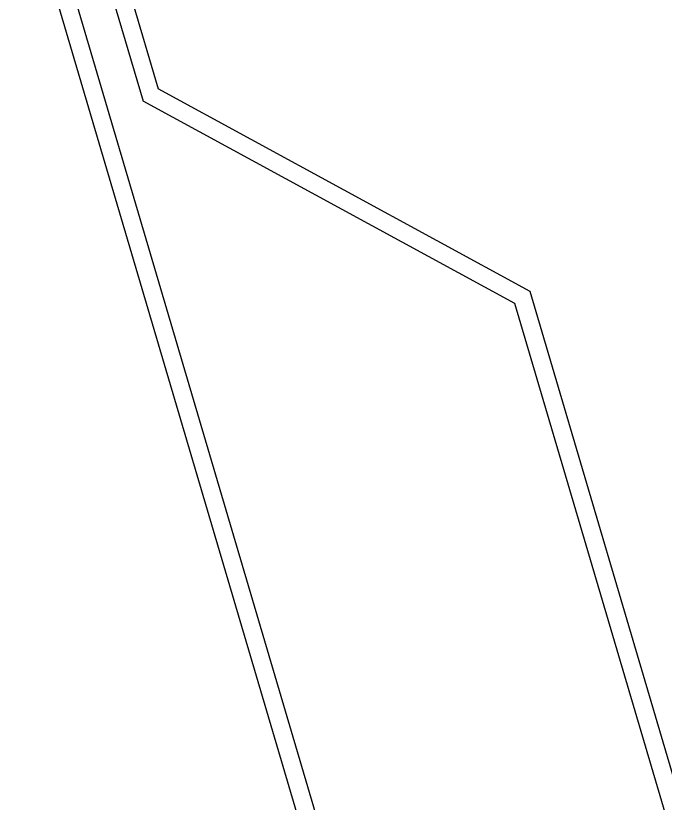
# Model space of a CAD drawing. Header units: millimetres. Extents: x 62878 to 70819, y -67946 to -61850.
# Drawn here: x 63399.54 to 63421.23, y -64682.34 to -64656.02 of the extents above; entities that cross this region are included whole.
import ezdxf

# ---------------------------------------------------------------- set-up
doc = ezdxf.new("R2010")
doc.units = ezdxf.units.MM
doc.layers.add('DOĞRAMA-yeni', color=40, linetype='Continuous')

# ---------------------------------------------------------------- blocks, each defined once
blk = doc.blocks.new('SPANDREL PAN.92')
at = {"layer": 'DOĞRAMA-yeni', "color": 122, "lineweight": -2}
for p, q in [((36488.808, 28166.155), (36462.869, 28253.936)), ((36488.205, 28166.081), (36462.322, 28253.67)), ((36465.298, 28252.068), (36467.084, 28246.026)), ((36464.723, 28251.898), (36466.579, 28245.618)), ((36479.507, 28239.27), (36467.084, 28246.026)), ((36479.002, 28238.862), (36466.579, 28245.618)), ((36494.803, 28187.509), (36479.507, 28239.27)), ((36494.157, 28187.578), (36479.002, 28238.862))]:
    blk.add_line(p, q, dxfattribs=at)

msp = doc.modelspace()

# ---------------------------------------------------------------- block references
at = {"layer": 'DOĞRAMA-yeni', "rotation": 359.9643240394447}
msp.add_blockref('SPANDREL PAN.92', (26919.634, -92881.781), dxfattribs=at)

doc.saveas('drawing.dxf')
